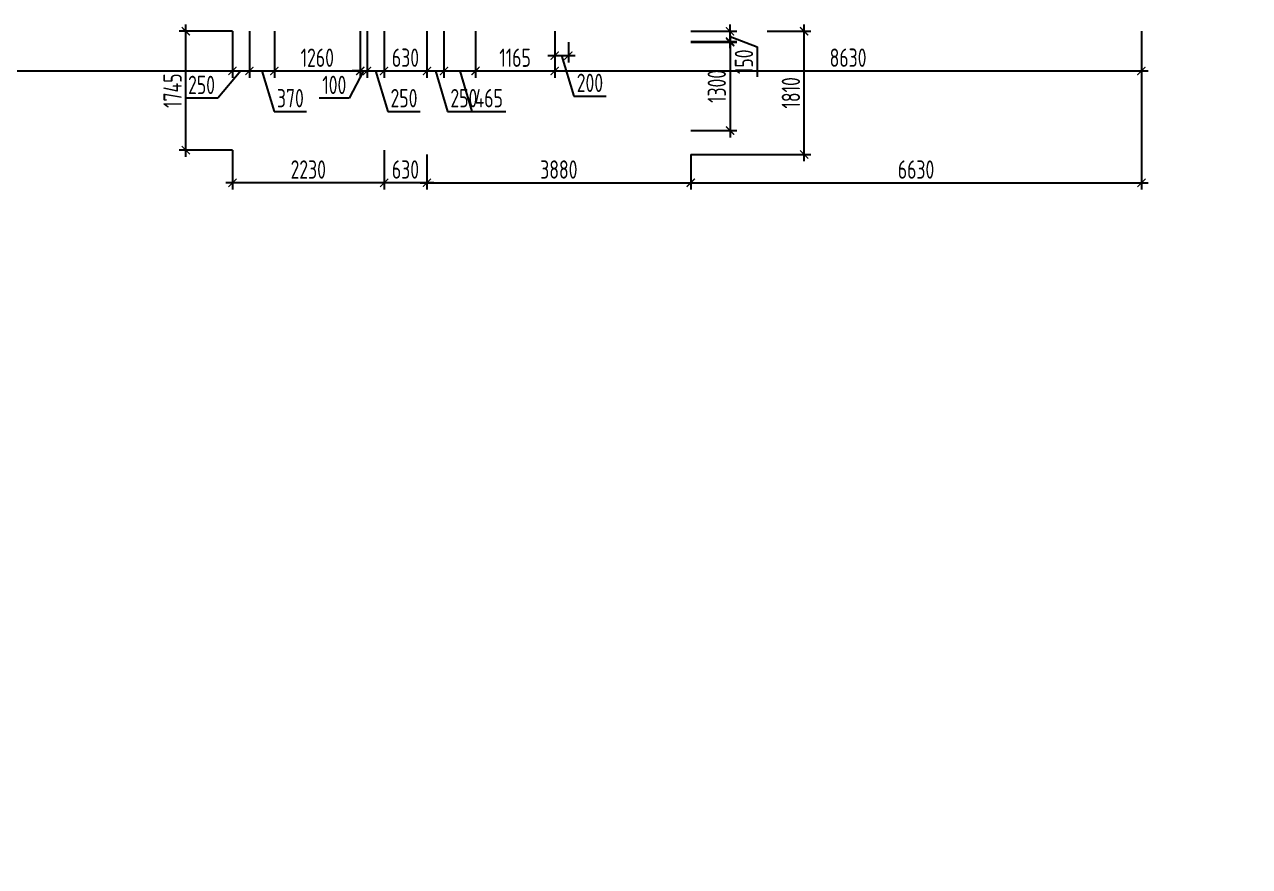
# Model space of a CAD drawing. Header units: millimetres. Extents: x -350007 to 536090, y -888 to 198380.
# Drawn here: x -309341 to -291322, y 102934 to 115311 of the extents above; entities that cross this region are included whole.
import ezdxf

# ---------------------------------------------------------------- set-up
doc = ezdxf.new("R2010")
doc.units = ezdxf.units.MM
doc.layers.add('АР_Размеры нов.', color=15, linetype='Continuous', lineweight=0)
doc.styles.add('ISOCPEUR', font='isocpeur.ttf', dxfattribs={"width": 0.7})
doc.dimstyles.new('R_100', dxfattribs={"dimtxt": 270, "dimasz": 120, "dimexe": 100, "dimexo": 0, "dimgap": 60, "dimtad": 1, "dimdec": 0, "dimrnd": 5, "dimzin": 0, "dimdsep": 46, "dimtxsty": 'ISOCPEUR', "dimblk": 'ARCHTICK', "dimcen": 0, "dimdle": 100, "dimclrd": 256, "dimclre": 256, "dimclrt": 256, "dimadec": 0, "dimazin": 0, "dimtfac": 2, "dimtdec": 0, "dimtofl": 0, "dimtmove": 1, "dimatfit": 3, "dimfxl": 1, "dimtvp": 3, "dimtolj": 1, "dimtzin": 0, "dimarcsym": 0})

# ---------------------------------------------------------------- blocks, each defined once
blk = doc.blocks.new('_ArchTick')
at = {"color": 0, "linetype": 'ByBlock', "const_width": 0.15}
blk.add_lwpolyline([(-0.5, -0.5), (0.5, 0.5)], dxfattribs=at)
blk = doc.blocks.new('*D2886')
at = {"layer": 'АР_Размеры нов.', "lineweight": -2, "ltscale": 100, "transparency": 16777216}
for p, q in [((-298963, 115151), (-298963, 113652)), ((-299541, 115051), (-298863, 115051)), ((-299541, 113752), (-298863, 113752))]:
    blk.add_line(p, q, dxfattribs=at)
at = {"layer": 'АР_Размеры нов.', "lineweight": -2, "ltscale": 100, "transparency": 16777216, "xscale": 120, "yscale": 120, "zscale": 120}
for p, rotation in [((-298963, 115051), 90), ((-298963, 113752), 270)]:
    blk.add_blockref('_ArchTick', p, dxfattribs=dict(at, rotation=rotation))
at = {"layer": 'АР_Размеры нов.', "ltscale": 100, "transparency": 16777216, "insert": (-299158, 114401), "char_height": 270, "attachment_point": 5, "rotation": 90, "style": 'ISOCPEUR'}
blk.add_mtext('\\A1;1300', dxfattribs=at)
blk = doc.blocks.new('*D4076')
at = {"layer": 'АР_Размеры нов.', "lineweight": -2, "transparency": 16777216}
for p, q in [((-303421, 113401), (-303421, 112884)), ((-299541, 113401), (-299541, 112884)), ((-303521, 112984), (-299441, 112984))]:
    blk.add_line(p, q, dxfattribs=at)
at = {"layer": 'АР_Размеры нов.', "lineweight": -2, "transparency": 16777216, "xscale": 120, "yscale": 120, "zscale": 120, "rotation": 180}
blk.add_blockref('_ArchTick', (-303421, 112984), dxfattribs=at)
at = {"layer": 'АР_Размеры нов.', "lineweight": -2, "transparency": 16777216, "xscale": 120, "yscale": 120, "zscale": 120}
blk.add_blockref('_ArchTick', (-299541, 112984), dxfattribs=at)
at = {"layer": 'АР_Размеры нов.', "transparency": 16777216, "insert": (-301481, 113179), "char_height": 270, "attachment_point": 5, "style": 'ISOCPEUR'}
blk.add_mtext('\\A1;3880', dxfattribs=at)
blk = doc.blocks.new('*D4077')
at = {"layer": 'АР_Размеры нов.', "lineweight": -2, "transparency": 16777216}
for p, q in [((-304052, 113464), (-304052, 112884)), ((-303421, 113401), (-303421, 112884)), ((-303321, 112984), (-304152, 112984))]:
    blk.add_line(p, q, dxfattribs=at)
at = {"layer": 'АР_Размеры нов.', "lineweight": -2, "transparency": 16777216, "xscale": 120, "yscale": 120, "zscale": 120, "rotation": 180}
blk.add_blockref('_ArchTick', (-304052, 112984), dxfattribs=at)
at = {"layer": 'АР_Размеры нов.', "lineweight": -2, "transparency": 16777216, "xscale": 120, "yscale": 120, "zscale": 120}
blk.add_blockref('_ArchTick', (-303421, 112984), dxfattribs=at)
at = {"layer": 'АР_Размеры нов.', "transparency": 16777216, "insert": (-303737, 113179), "char_height": 270, "attachment_point": 5, "style": 'ISOCPEUR'}
blk.add_mtext('\\A1;630', dxfattribs=at)
blk = doc.blocks.new('*D4078')
at = {"layer": 'АР_Размеры нов.', "lineweight": -2, "transparency": 16777216}
for p, q in [((-306282, 113464), (-306282, 112884)), ((-304052, 113464), (-304052, 112884)), ((-303952, 112984), (-306382, 112984))]:
    blk.add_line(p, q, dxfattribs=at)
at = {"layer": 'АР_Размеры нов.', "lineweight": -2, "transparency": 16777216, "xscale": 120, "yscale": 120, "zscale": 120, "rotation": 180}
blk.add_blockref('_ArchTick', (-306282, 112984), dxfattribs=at)
at = {"layer": 'АР_Размеры нов.', "lineweight": -2, "transparency": 16777216, "xscale": 120, "yscale": 120, "zscale": 120}
blk.add_blockref('_ArchTick', (-304052, 112984), dxfattribs=at)
at = {"layer": 'АР_Размеры нов.', "transparency": 16777216, "insert": (-305167, 113179), "char_height": 270, "attachment_point": 5, "style": 'ISOCPEUR'}
blk.add_mtext('\\A1;2230', dxfattribs=at)
blk = doc.blocks.new('*D4079')
at = {"layer": 'АР_Размеры нов.', "lineweight": -2, "transparency": 16777216}
for p, q in [((-292912, 115211), (-292912, 112884)), ((-299542, 113401), (-299542, 112884)), ((-299642, 112984), (-292812, 112984))]:
    blk.add_line(p, q, dxfattribs=at)
at = {"layer": 'АР_Размеры нов.', "lineweight": -2, "transparency": 16777216, "xscale": 120, "yscale": 120, "zscale": 120, "rotation": 180}
blk.add_blockref('_ArchTick', (-299542, 112984), dxfattribs=at)
at = {"layer": 'АР_Размеры нов.', "lineweight": -2, "transparency": 16777216, "xscale": 120, "yscale": 120, "zscale": 120}
blk.add_blockref('_ArchTick', (-292912, 112984), dxfattribs=at)
at = {"layer": 'АР_Размеры нов.', "transparency": 16777216, "insert": (-296227, 113179), "char_height": 270, "attachment_point": 5, "style": 'ISOCPEUR'}
blk.add_mtext('\\A1;6630', dxfattribs=at)
blk = doc.blocks.new('*D4080')
at = {"layer": 'АР_Размеры нов.', "lineweight": -2, "transparency": 16777216}
for p, q in [((-298416, 115211), (-297773, 115211)), ((-297873, 113301), (-297873, 115311)), ((-299541, 113401), (-297773, 113401))]:
    blk.add_line(p, q, dxfattribs=at)
at = {"layer": 'АР_Размеры нов.', "lineweight": -2, "transparency": 16777216, "xscale": 120, "yscale": 120, "zscale": 120}
for p, rotation in [((-297873, 115211), 90), ((-297873, 113401), 270)]:
    blk.add_blockref('_ArchTick', p, dxfattribs=dict(at, rotation=rotation))
at = {"layer": 'АР_Размеры нов.', "transparency": 16777216, "insert": (-298068, 114306), "char_height": 270, "attachment_point": 5, "rotation": 90, "style": 'ISOCPEUR'}
blk.add_mtext('\\A1;1810', dxfattribs=at)
blk = doc.blocks.new('*D4081')
at = {"layer": 'АР_Размеры нов.', "lineweight": -2, "transparency": 16777216}
for p, q in [((-299541, 115211), (-298863, 115211)), ((-298963, 114961), (-298963, 115311)), ((-299541, 115061), (-298863, 115061)), ((-298963, 115136), (-298563, 114984)), ((-298563, 114984), (-298563, 114543))]:
    blk.add_line(p, q, dxfattribs=at)
at = {"layer": 'АР_Размеры нов.', "lineweight": -2, "transparency": 16777216, "xscale": 120, "yscale": 120, "zscale": 120}
for p, rotation in [((-298963, 115211), 90), ((-298963, 115061), 270)]:
    blk.add_blockref('_ArchTick', p, dxfattribs=dict(at, rotation=rotation))
at = {"layer": 'АР_Размеры нов.', "transparency": 16777216, "insert": (-298758, 114763), "char_height": 270, "attachment_point": 5, "rotation": 90, "style": 'ISOCPEUR'}
blk.add_mtext('\\A1;150', dxfattribs=at)
blk = doc.blocks.new('*D7022')
at = {"layer": 'АР_Размеры нов.', "lineweight": -2, "transparency": 16777216}
for p, q in [((-322453, 115211), (-322453, 114528)), ((-306282, 115211), (-306282, 114528)), ((-322553, 114628), (-306182, 114628))]:
    blk.add_line(p, q, dxfattribs=at)
at = {"layer": 'АР_Размеры нов.', "lineweight": -2, "transparency": 16777216, "xscale": 120, "yscale": 120, "zscale": 120, "rotation": 180}
blk.add_blockref('_ArchTick', (-322453, 114628), dxfattribs=at)
at = {"layer": 'АР_Размеры нов.', "lineweight": -2, "transparency": 16777216, "xscale": 120, "yscale": 120, "zscale": 120}
blk.add_blockref('_ArchTick', (-306282, 114628), dxfattribs=at)
at = {"layer": 'АР_Размеры нов.', "transparency": 16777216, "insert": (-314367, 114823), "char_height": 270, "attachment_point": 5, "style": 'ISOCPEUR'}
blk.add_mtext('\\A1;16170', dxfattribs=at)
blk = doc.blocks.new('*D7023')
at = {"layer": 'АР_Размеры нов.', "lineweight": -2, "transparency": 16777216}
for p, q in [((-306282, 115211), (-306282, 114528)), ((-306032, 115211), (-306032, 114528)), ((-306157, 114628), (-306497, 114228)), ((-306382, 114628), (-305932, 114628)), ((-306497, 114228), (-306976, 114228))]:
    blk.add_line(p, q, dxfattribs=at)
at = {"layer": 'АР_Размеры нов.', "lineweight": -2, "transparency": 16777216, "xscale": 120, "yscale": 120, "zscale": 120, "rotation": 180}
blk.add_blockref('_ArchTick', (-306282, 114628), dxfattribs=at)
at = {"layer": 'АР_Размеры нов.', "lineweight": -2, "transparency": 16777216, "xscale": 120, "yscale": 120, "zscale": 120}
blk.add_blockref('_ArchTick', (-306032, 114628), dxfattribs=at)
at = {"layer": 'АР_Размеры нов.', "transparency": 16777216, "insert": (-306737, 114423), "char_height": 270, "attachment_point": 5, "style": 'ISOCPEUR'}
blk.add_mtext('\\A1;250', dxfattribs=at)
blk = doc.blocks.new('*D7024')
at = {"layer": 'АР_Размеры нов.', "lineweight": -2, "transparency": 16777216}
for p, q in [((-304403, 115211), (-304403, 114528)), ((-304302, 115211), (-304302, 114528)), ((-304353, 114628), (-304563, 114228)), ((-304403, 114628), (-304523, 114628)), ((-304403, 114628), (-304302, 114628)), ((-304302, 114628), (-304182, 114628)), ((-304563, 114228), (-305005, 114228))]:
    blk.add_line(p, q, dxfattribs=at)
at = {"layer": 'АР_Размеры нов.', "lineweight": -2, "transparency": 16777216, "xscale": 120, "yscale": 120, "zscale": 120}
blk.add_blockref('_ArchTick', (-304403, 114628), dxfattribs=at)
at = {"layer": 'АР_Размеры нов.', "lineweight": -2, "transparency": 16777216, "xscale": 120, "yscale": 120, "zscale": 120, "rotation": 180}
blk.add_blockref('_ArchTick', (-304302, 114628), dxfattribs=at)
at = {"layer": 'АР_Размеры нов.', "transparency": 16777216, "insert": (-304784, 114423), "char_height": 270, "attachment_point": 5, "style": 'ISOCPEUR'}
blk.add_mtext('\\A1;100', dxfattribs=at)
blk = doc.blocks.new('*D7025')
at = {"layer": 'АР_Размеры нов.', "lineweight": -2, "transparency": 16777216}
for p, q in [((-304302, 115211), (-304302, 114528)), ((-304052, 115211), (-304052, 114528)), ((-304402, 114628), (-303952, 114628)), ((-304177, 114628), (-303999, 114033)), ((-303999, 114033), (-303519, 114033))]:
    blk.add_line(p, q, dxfattribs=at)
at = {"layer": 'АР_Размеры нов.', "lineweight": -2, "transparency": 16777216, "xscale": 120, "yscale": 120, "zscale": 120, "rotation": 180}
blk.add_blockref('_ArchTick', (-304302, 114628), dxfattribs=at)
at = {"layer": 'АР_Размеры нов.', "lineweight": -2, "transparency": 16777216, "xscale": 120, "yscale": 120, "zscale": 120}
blk.add_blockref('_ArchTick', (-304052, 114628), dxfattribs=at)
at = {"layer": 'АР_Размеры нов.', "transparency": 16777216, "insert": (-303759, 114228), "char_height": 270, "attachment_point": 5, "style": 'ISOCPEUR'}
blk.add_mtext('\\A1;250', dxfattribs=at)
blk = doc.blocks.new('*D7026')
at = {"layer": 'АР_Размеры нов.', "lineweight": -2, "transparency": 16777216}
for p, q in [((-304052, 115211), (-304052, 114528)), ((-303421, 115211), (-303421, 114528)), ((-304152, 114628), (-303321, 114628))]:
    blk.add_line(p, q, dxfattribs=at)
at = {"layer": 'АР_Размеры нов.', "lineweight": -2, "transparency": 16777216, "xscale": 120, "yscale": 120, "zscale": 120, "rotation": 180}
blk.add_blockref('_ArchTick', (-304052, 114628), dxfattribs=at)
at = {"layer": 'АР_Размеры нов.', "lineweight": -2, "transparency": 16777216, "xscale": 120, "yscale": 120, "zscale": 120}
blk.add_blockref('_ArchTick', (-303421, 114628), dxfattribs=at)
at = {"layer": 'АР_Размеры нов.', "transparency": 16777216, "insert": (-303737, 114823), "char_height": 270, "attachment_point": 5, "style": 'ISOCPEUR'}
blk.add_mtext('\\A1;630', dxfattribs=at)
blk = doc.blocks.new('*D7027')
at = {"layer": 'АР_Размеры нов.', "lineweight": -2, "transparency": 16777216}
for p, q in [((-303421, 115211), (-303421, 114528)), ((-303171, 115211), (-303171, 114528)), ((-303521, 114628), (-303071, 114628)), ((-303296, 114628), (-303118, 114033)), ((-303118, 114033), (-302639, 114033))]:
    blk.add_line(p, q, dxfattribs=at)
at = {"layer": 'АР_Размеры нов.', "lineweight": -2, "transparency": 16777216, "xscale": 120, "yscale": 120, "zscale": 120, "rotation": 180}
blk.add_blockref('_ArchTick', (-303421, 114628), dxfattribs=at)
at = {"layer": 'АР_Размеры нов.', "lineweight": -2, "transparency": 16777216, "xscale": 120, "yscale": 120, "zscale": 120}
blk.add_blockref('_ArchTick', (-303171, 114628), dxfattribs=at)
at = {"layer": 'АР_Размеры нов.', "transparency": 16777216, "insert": (-302878, 114228), "char_height": 270, "attachment_point": 5, "style": 'ISOCPEUR'}
blk.add_mtext('\\A1;250', dxfattribs=at)
blk = doc.blocks.new('*D7028')
at = {"layer": 'АР_Размеры нов.', "lineweight": -2, "transparency": 16777216}
for p, q in [((-303171, 115211), (-303171, 114528)), ((-302707, 115211), (-302707, 114528)), ((-303271, 114628), (-302607, 114628)), ((-302939, 114628), (-302761, 114033)), ((-302761, 114033), (-302263, 114033))]:
    blk.add_line(p, q, dxfattribs=at)
at = {"layer": 'АР_Размеры нов.', "lineweight": -2, "transparency": 16777216, "xscale": 120, "yscale": 120, "zscale": 120, "rotation": 180}
blk.add_blockref('_ArchTick', (-303171, 114628), dxfattribs=at)
at = {"layer": 'АР_Размеры нов.', "lineweight": -2, "transparency": 16777216, "xscale": 120, "yscale": 120, "zscale": 120}
blk.add_blockref('_ArchTick', (-302707, 114628), dxfattribs=at)
at = {"layer": 'АР_Размеры нов.', "transparency": 16777216, "insert": (-302512, 114228), "char_height": 270, "attachment_point": 5, "style": 'ISOCPEUR'}
blk.add_mtext('\\A1;465', dxfattribs=at)
blk = doc.blocks.new('*D7029')
at = {"layer": 'АР_Размеры нов.', "lineweight": -2, "transparency": 16777216}
for p, q in [((-302707, 115211), (-302707, 114528)), ((-301542, 115211), (-301542, 114528)), ((-302807, 114628), (-301442, 114628))]:
    blk.add_line(p, q, dxfattribs=at)
at = {"layer": 'АР_Размеры нов.', "lineweight": -2, "transparency": 16777216, "xscale": 120, "yscale": 120, "zscale": 120, "rotation": 180}
blk.add_blockref('_ArchTick', (-302707, 114628), dxfattribs=at)
at = {"layer": 'АР_Размеры нов.', "lineweight": -2, "transparency": 16777216, "xscale": 120, "yscale": 120, "zscale": 120}
blk.add_blockref('_ArchTick', (-301542, 114628), dxfattribs=at)
at = {"layer": 'АР_Размеры нов.', "transparency": 16777216, "insert": (-302125, 114823), "char_height": 270, "attachment_point": 5, "style": 'ISOCPEUR'}
blk.add_mtext('\\A1;1165', dxfattribs=at)
blk = doc.blocks.new('*D7030')
at = {"layer": 'АР_Размеры нов.', "lineweight": -2, "transparency": 16777216}
for p, q in [((-301542, 115211), (-301542, 114528)), ((-292912, 115211), (-292912, 114528)), ((-301642, 114628), (-292812, 114628))]:
    blk.add_line(p, q, dxfattribs=at)
at = {"layer": 'АР_Размеры нов.', "lineweight": -2, "transparency": 16777216, "xscale": 120, "yscale": 120, "zscale": 120, "rotation": 180}
blk.add_blockref('_ArchTick', (-301542, 114628), dxfattribs=at)
at = {"layer": 'АР_Размеры нов.', "lineweight": -2, "transparency": 16777216, "xscale": 120, "yscale": 120, "zscale": 120}
blk.add_blockref('_ArchTick', (-292912, 114628), dxfattribs=at)
at = {"layer": 'АР_Размеры нов.', "transparency": 16777216, "insert": (-297227, 114823), "char_height": 270, "attachment_point": 5, "style": 'ISOCPEUR'}
blk.add_mtext('\\A1;8630', dxfattribs=at)
blk = doc.blocks.new('*D7036')
at = {"layer": 'АР_Размеры нов.', "lineweight": -2, "transparency": 16777216}
for p, q in [((-306032, 115211), (-306032, 114528)), ((-305665, 115211), (-305665, 114528)), ((-306132, 114628), (-305565, 114628)), ((-305848, 114628), (-305670, 114033)), ((-305670, 114033), (-305191, 114033))]:
    blk.add_line(p, q, dxfattribs=at)
at = {"layer": 'АР_Размеры нов.', "lineweight": -2, "transparency": 16777216, "xscale": 120, "yscale": 120, "zscale": 120, "rotation": 180}
blk.add_blockref('_ArchTick', (-306032, 114628), dxfattribs=at)
at = {"layer": 'АР_Размеры нов.', "lineweight": -2, "transparency": 16777216, "xscale": 120, "yscale": 120, "zscale": 120}
blk.add_blockref('_ArchTick', (-305665, 114628), dxfattribs=at)
at = {"layer": 'АР_Размеры нов.', "transparency": 16777216, "insert": (-305430, 114228), "char_height": 270, "attachment_point": 5, "style": 'ISOCPEUR'}
blk.add_mtext('\\A1;370', dxfattribs=at)
blk = doc.blocks.new('*D7037')
at = {"layer": 'АР_Размеры нов.', "lineweight": -2, "transparency": 16777216}
for p, q in [((-305665, 115211), (-305665, 114528)), ((-304403, 115211), (-304403, 114528)), ((-305765, 114628), (-304303, 114628))]:
    blk.add_line(p, q, dxfattribs=at)
at = {"layer": 'АР_Размеры нов.', "lineweight": -2, "transparency": 16777216, "xscale": 120, "yscale": 120, "zscale": 120, "rotation": 180}
blk.add_blockref('_ArchTick', (-305665, 114628), dxfattribs=at)
at = {"layer": 'АР_Размеры нов.', "lineweight": -2, "transparency": 16777216, "xscale": 120, "yscale": 120, "zscale": 120}
blk.add_blockref('_ArchTick', (-304403, 114628), dxfattribs=at)
at = {"layer": 'АР_Размеры нов.', "transparency": 16777216, "insert": (-305034, 114823), "char_height": 270, "attachment_point": 5, "style": 'ISOCPEUR'}
blk.add_mtext('\\A1;1260', dxfattribs=at)
blk = doc.blocks.new('*D7078')
at = {"layer": 'АР_Размеры нов.', "lineweight": -2, "transparency": 16777216}
for p, q in [((-306282, 115211), (-307068, 115211)), ((-306968, 113364), (-306968, 115311)), ((-306282, 113464), (-307068, 113464))]:
    blk.add_line(p, q, dxfattribs=at)
at = {"layer": 'АР_Размеры нов.', "lineweight": -2, "transparency": 16777216, "xscale": 120, "yscale": 120, "zscale": 120}
for p, rotation in [((-306968, 115211), 90), ((-306968, 113464), 270)]:
    blk.add_blockref('_ArchTick', p, dxfattribs=dict(at, rotation=rotation))
at = {"layer": 'АР_Размеры нов.', "transparency": 16777216, "insert": (-307163, 114338), "char_height": 270, "attachment_point": 5, "rotation": 90, "style": 'ISOCPEUR'}
blk.add_mtext('\\A1;1745', dxfattribs=at)
blk = doc.blocks.new('*D7171')
at = {"layer": 'АР_Размеры нов.', "lineweight": -2, "transparency": 16777216}
for p, q in [((-301542, 115211), (-301542, 114753)), ((-301341, 115051), (-301341, 114753)), ((-301642, 114853), (-301241, 114853)), ((-301442, 114853), (-301263, 114258)), ((-301263, 114258), (-300784, 114258)), ((-182484, 67738), (-182925, 67738)), ((-182494, 67218), (-182484, 67738)), ((-182544, 67218), (-182664, 67218)), ((-182544, 66846), (-182544, 67318)), ((-182444, 67218), (-182544, 67218)), ((-182444, 66846), (-182444, 67318)), ((-182444, 67218), (-182324, 67218))]:
    blk.add_line(p, q, dxfattribs=at)
at = {"layer": 'АР_Размеры нов.', "lineweight": -2, "transparency": 16777216, "xscale": 120, "yscale": 120, "zscale": 120, "rotation": 180}
for p in [(-301542, 114853), (-182444, 67218)]:
    blk.add_blockref('_ArchTick', p, dxfattribs=at)
at = {"layer": 'АР_Размеры нов.', "lineweight": -2, "transparency": 16777216, "xscale": 120, "yscale": 120, "zscale": 120}
for p in [(-301341, 114853), (-182544, 67218)]:
    blk.add_blockref('_ArchTick', p, dxfattribs=at)
at = {"layer": 'АР_Размеры нов.', "transparency": 16777216, "char_height": 270, "attachment_point": 5, "style": 'ISOCPEUR'}
for s, insert in [('\\A1;200', (-301024, 114453)), ('\\A1;100', (-182705, 67933))]:
    blk.add_mtext(s, dxfattribs=dict(at, insert=insert))

msp = doc.modelspace()

# ---------------------------------------------------------------- dimensions: what is measured, and where the dimension line sits
at = {"layer": 'АР_Размеры нов.'}
for base, p1, p2, picture, middle in [((-306282.1, 114628.3), (-322452.7, 115210.7), (-306282.1, 115210.7), '*D7022', (-314367.4, 114823.3)), ((-305664.571126, 114628.2774691), (-306032.0711265, 115210.6824584), (-305664.571126, 115210.6824584), '*D7036', (-305609.8211262, 114228.2774691)), ((-304403, 114628.3), (-305664.6, 115210.7), (-304403, 115210.7), '*D7037', (-305033.8, 114823.3)), ((-304052.1, 114628.3), (-304302.1, 115210.7), (-304052.1, 115210.7), '*D7025', (-303938.6, 114228.3)), ((-303421.3, 114628.3), (-304052.1, 115210.7), (-303421.3, 115210.7), '*D7026', (-303736.7, 114823.3)), ((-303171.3, 114628.3), (-303421.3, 115210.7), (-303171.3, 115210.7), '*D7027', (-303057.8, 114228.3)), ((-302707.1, 114628.3), (-303171.3, 115210.7), (-302707.1, 115210.7), '*D7028', (-302700.7, 114228.3)), ((-301542.1, 114628.3), (-302707.1, 115210.7), (-301542.1, 115210.7), '*D7029', (-302124.6, 114823.3)), ((-292912.1, 114628.3), (-301542.1, 115210.7), (-292912.1, 115210.7), '*D7030', (-297227.1, 114823.3)), ((-301341.3, 114852.6), (-301542.1, 115210.7), (-301341.3, 115050.7), '*D7171', (-301203.2, 114452.6)), ((-292912.1, 112983.6), (-299541.8, 113400.7), (-292912.1, 115210.7), '*D4079', (-296226.9, 113178.6)), ((-306282.1, 112983.6), (-304052.1, 113464.4), (-306282.1, 113464.4), '*D4078', (-305167.1, 113178.6)), ((-304052.1, 112983.6), (-303421.3, 113400.7), (-304052.1, 113464.4), '*D4077', (-303736.7, 113178.6)), ((-299541.3, 112983.6), (-303421.3, 113400.7), (-299541.3, 113400.7), '*D4076', (-301481.3, 113178.6))]:
    dim = msp.add_linear_dim(base=base, p1=p1, p2=p2, dimstyle='R_100', override={"dimpost": '\\X'}, dxfattribs=at)
    dim.commit()
    dim.dimension.update_dxf_attribs({"geometry": picture, "text_midpoint": middle})
for base, p1, p2, picture, middle in [((-306967.9, 115210.7), (-306282.1, 113464.4), (-306282.1, 115210.7), '*D7078', (-307162.9, 114337.6)), ((-297872.9, 115210.7), (-299541.3, 113400.7), (-298416.4, 115210.7), '*D4080', (-298067.9, 114305.7))]:
    dim = msp.add_linear_dim(base=base, p1=p1, p2=p2, angle=90, dimstyle='R_100', override={"dimpost": '\\X'}, dxfattribs=at)
    dim.commit()
    dim.dimension.update_dxf_attribs({"geometry": picture, "text_midpoint": middle})
for base, p1, p2, picture, middle in [((-306032.1, 114628.3), (-306282.1, 115210.7), (-306032.1, 115210.7), '*D7023', (-306557.4, 114228.3)), ((-304302.1, 114628.3), (-304403, 115210.7), (-304302.1, 115210.7), '*D7024', (-304623.3, 114228.3)), ((-182543.8, 67218.2), (-182443.8, 66845.6), (-182543.8, 66845.6), '*D7171', (-182543.9, 67738.2))]:
    dim = msp.add_linear_dim(base=base, p1=p1, p2=p2, dimstyle='R_100', override={"dimpost": '\\X'}, dxfattribs=at)
    dim.commit()
    dim.dimension.update_dxf_attribs({"geometry": picture, "text_midpoint": middle, "dimtype": 160})
dim = msp.add_linear_dim(base=(-298963.4, 115210.7), p1=(-299541.3, 115060.7), p2=(-299541.3, 115210.7), angle=90, dimstyle='R_100', override={"dimpost": '\\X', "dimfxl": 2.5, "dimarcsym": 2}, dxfattribs=at)
dim.commit()
dim.dimension.update_dxf_attribs({"geometry": '*D4081', "text_midpoint": (-298563.4, 114923.9), "dimtype": 160})
at = {"layer": 'АР_Размеры нов.', "ltscale": 100}
dim = msp.add_linear_dim(base=(-298963.4, 113751.6), p1=(-299541.3, 115050.7), p2=(-299541.3, 113751.6), angle=90, dimstyle='R_100', override={"dimpost": '\\X', "dimfxl": 2.5, "dimarcsym": 2}, dxfattribs=at)
dim.commit()
dim.dimension.update_dxf_attribs({"geometry": '*D2886', "text_midpoint": (-299158.4, 114401.2)})

doc.saveas('drawing.dxf')
